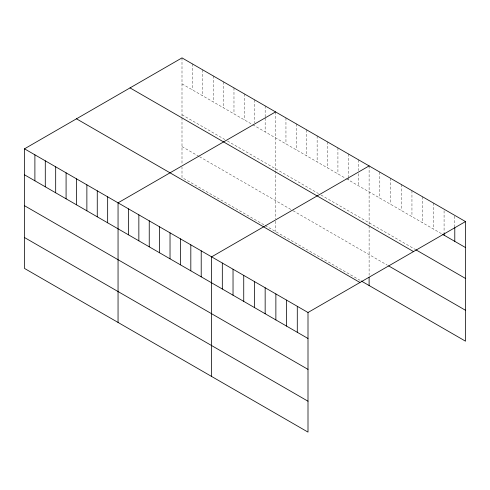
<?xml version="1.0" encoding="UTF-8"?>
<svg xmlns="http://www.w3.org/2000/svg" width="490" height="490" viewBox="0 0 490 490"><rect width="100%" height="100%" fill="white"/><g stroke="black" fill="none" stroke-linecap="round" stroke-linejoin="round"><path stroke-width="0.37" stroke-dasharray="2.45 1.84" d="M181.998 83.87L252.166 124.38M252.816 124.76L345.72 178.397M346.369 178.77L442.188 234.091M181.998 114.77L224.879 139.528M227.476 141.028L318.433 193.538M321.036 195.038L415.097 249.349M181.998 146.602L198.891 156.353M199.54 156.733L292.444 210.369M293.094 210.743L387.382 265.176M263.859 224.763L181.998 177.503L181.998 167.2M265.157 225.51L360.665 280.648M454.787 216.151L454.787 226.846M444.081 210.731L444.081 232.891M433.368 203.019L433.368 229.002M422.662 196.833L422.662 222.815M411.949 190.653L411.949 216.635M401.243 184.467L401.243 210.449M390.53 178.286L390.53 204.269M379.817 172.1L379.817 198.083M369.111 165.92L369.111 225.069M369.111 225.829L369.111 275.227M358.717 159.918L358.717 170.612M358.717 173.674L358.717 185.9M348.323 153.915L348.323 176.841M348.323 177.607L348.323 179.897M337.922 147.913L337.922 173.895M327.528 141.91L327.528 167.892M317.134 135.914L317.134 161.89M306.74 129.911L306.74 155.887M296.346 123.909L296.346 149.891M285.952 117.906L285.952 143.888M275.558 111.904L275.558 170.3M275.558 171.059L275.558 219.006M275.558 221.217L275.558 231.513M265.157 105.901L265.157 117.367M265.157 118.127L265.157 131.883M254.763 99.905L254.763 122.825M244.369 93.902L244.369 119.879M233.975 87.9L233.975 113.882M223.581 81.897L223.581 107.88M213.187 75.895L213.187 101.877M202.793 69.892L202.793 95.875M192.392 63.89L192.392 89.872M181.998 57.894L181.998 117.043M181.998 117.802L181.998 164.26"/><path stroke-width="0.73" d="M24.5 148.825L308.002 312.498L308.002 432.107L24.5 268.434L24.5 148.825L181.998 57.894L465.5 221.566L465.5 341.175L361.314 281.027M275.558 111.904L118.053 202.836L118.053 322.445M369.111 165.92L211.613 256.852L211.613 376.461M308.002 312.498L465.5 221.566M442.819 234.453L465.5 247.548M415.728 249.71L465.5 278.449M130.028 87.9L413.523 251.578M388.637 265.905L465.5 310.28M76.477 118.813L359.972 282.491M24.5 174.801L308.002 338.48M24.5 205.702L308.002 369.38M24.5 237.534L308.002 401.212M454.787 227.611L454.787 241.368M444.081 233.657L444.081 235.182M369.111 277.432L369.111 285.529M297.289 306.317L297.289 332.3M286.583 300.131L286.583 326.113M275.87 293.951L275.87 319.933M265.157 287.765L265.157 313.747M254.451 281.585L254.451 307.567M243.738 275.398L243.738 301.381M233.032 269.218L233.032 295.201M222.319 263.032L222.319 289.014M201.212 250.849L201.212 276.832M190.818 244.847L190.818 270.829M180.424 238.844L180.424 264.827M170.03 232.842L170.03 258.824M159.636 226.846L159.636 252.822M149.242 220.843L149.242 246.819M138.848 214.841L138.848 240.823M128.447 208.838L128.447 234.82M107.659 196.833L107.659 222.815M97.265 190.837L97.265 216.813M86.871 184.834L86.871 210.81M76.477 178.832L76.477 204.814M66.083 172.829L66.083 198.811M55.682 166.827L55.682 192.809M45.288 160.824L45.288 186.806M34.894 154.822L34.894 180.804"/></g></svg>
